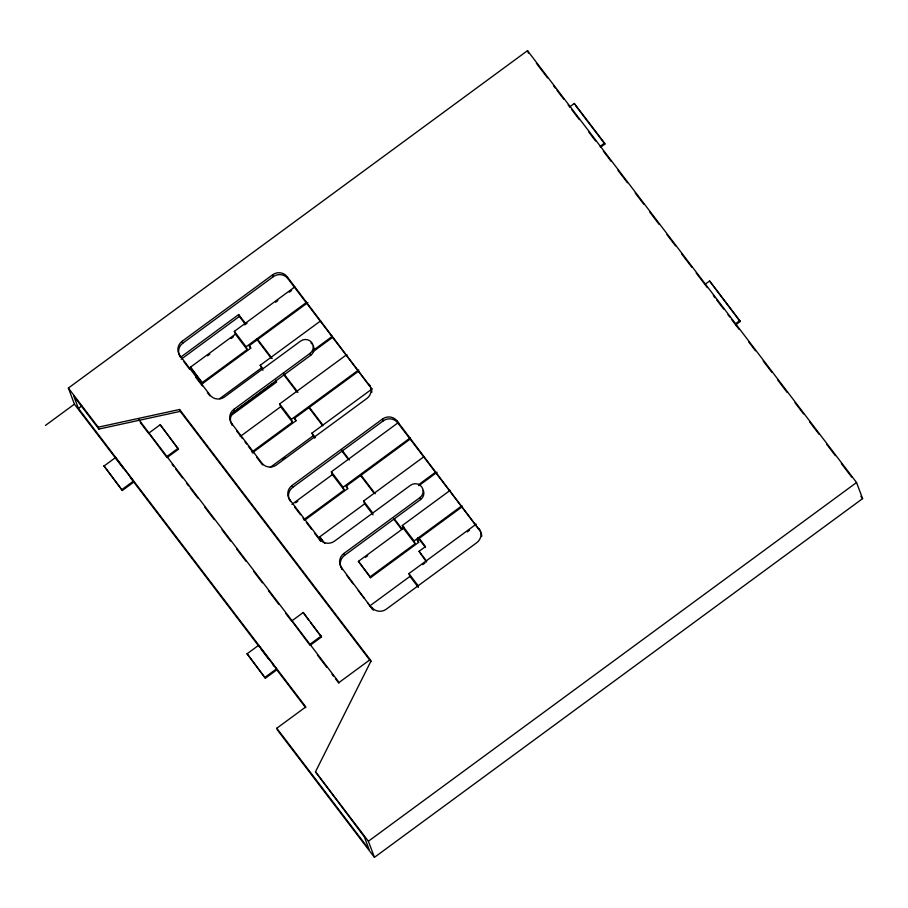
<?xml version="1.0" encoding="UTF-8"?>
<svg xmlns="http://www.w3.org/2000/svg" width="908" height="908" viewBox="0 0 908 908"><rect width="100%" height="100%" fill="white"/><g stroke="black" fill="none" stroke-linecap="round" stroke-linejoin="round"><path stroke-width="1.36" d="M276.792 728.239L369.034 849.298L364.38 836.938L315.485 771.811L371.088 660.876L179.568 409.497L98.189 427.191L68.372 388.056L527.514 50.655L856.55 482.523L862.6 498.628L374.436 857.345L277.496 730.111L276.792 728.239L305.814 706.912L78.417 408.452L73.775 396.092L98.893 429.064L180.272 411.369L370.941 661.614M45.4 425.477L74.422 404.162L68.372 388.056M78.417 408.452L81.845 405.933M180.578 357.343L179.875 355.471A10.408 10.067 -20.6 0 1 182.122 341.283L272.627 274.784A10.408 10.067 -20.6 0 1 287.11 276.668L369.817 386.172A10.408 10.067 -20.6 0 1 371.815 392.335M179.852 356.242A10.408 10.067 -20.6 0 1 182.826 343.156L273.331 276.656A10.408 10.067 -20.6 0 1 287.813 278.54L369.817 386.172M180.442 357.366L238.679 314.565L245.546 323.577M181.146 359.239L239.383 316.438L238.679 314.565M307.88 302.58L249.677 345.346L250.733 348.161L202.552 383.562L202.2 382.62L247.169 349.58L235.41 334.155L234.355 331.352L294.782 286.951M244.774 324.894L247.055 323.214M275.578 302.25L277.859 300.571M289.277 292.194L291.559 290.515M202.552 383.562L190.453 367.195L235.41 334.155M207.614 355.788L209.85 354.143M231.143 338.502L233.379 336.857M569.929 106.724L574.344 103.478L604.546 143.124L604.898 144.054L600.483 147.289M247.169 349.58L246.113 346.777L306.541 302.375M104.045 466.008L115.498 457.587L133.431 481.126L133.782 482.057L122.33 490.479L104.045 466.008L122.33 490.479M148.753 433.15L160.205 424.74L178.479 449.21L167.027 457.621L149.604 434.274M262.945 370.294L260.21 365.277L320.637 320.876M219.679 398.657L261.266 368.092M121.978 489.537L133.431 481.126M166.675 456.69L178.127 448.268M313.01 350.545L332.396 336.3M233.946 409.304L234.65 411.176A10.408 10.067 -20.6 0 0 232.403 425.353L231.699 423.48A10.408 10.067 -20.6 0 1 233.946 409.304L310.014 353.405A7.99 7.741 -20.6 0 0 311.739 342.52A7.99 7.741 -20.6 0 0 300.616 341.067L224.537 396.966A10.408 10.067 -20.6 0 1 210.054 395.082L179.875 355.471M313.192 351.612L332.589 337.356M234.65 411.176L310.718 355.278A7.99 7.741 -20.6 0 0 313.442 346.152M231.427 414.082L273.024 383.516M230.655 415.841L276.588 382.086L275.884 380.214M600.131 146.358L604.546 143.124M251.981 451.9L292.444 422.163L280.697 406.739L279.641 403.935L346.913 354.506M240.234 436.476L280.697 406.739M292.444 422.163L291.389 419.36L358.66 369.931M358.864 370.975L294.952 417.93L296.008 420.745L252.322 452.854M314.656 438.155L311.921 433.15L372.348 388.738M270.255 467.348L312.976 435.954M282.933 459.232L285.169 457.587M290.469 501.568L289.766 499.695A10.408 10.067 -20.6 0 1 292.013 485.519L382.518 419.008A10.408 10.067 -20.6 0 1 397 420.892L479.708 530.397A10.408 10.067 -20.6 0 1 481.705 536.56M289.743 500.467A10.408 10.067 -20.6 0 1 292.716 487.392L383.221 420.881A10.408 10.067 -20.6 0 1 397.704 422.765L479.708 530.397M303.692 519.762L344.155 490.036L332.407 474.612L331.352 471.797L398.612 422.368M291.933 504.349L332.407 474.612M295.633 502.816L297.881 501.171M344.155 490.036L343.099 487.221L410.371 437.792M410.564 438.836L346.663 485.803L347.719 488.606L305.145 519.887M373.075 514.836L364.675 503.815L363.62 501.012L424.047 456.611M323.43 542.201L319.718 536.855L364.675 503.815M418.701 484.6L435.806 472.035M418.883 485.655L437.134 472.239M705.175 284.227L709.579 280.981L739.782 320.626L740.134 321.557L735.73 324.792M343.826 553.539L344.529 555.412A10.408 10.067 -20.6 0 0 342.293 569.588L341.59 567.716A10.408 10.067 -20.6 0 1 343.826 553.539L419.905 497.641A7.99 7.741 -20.6 0 0 421.618 486.745A7.99 7.741 -20.6 0 0 410.495 485.292L334.428 541.191A10.408 10.067 -20.6 0 1 319.945 539.307L289.766 499.695M344.529 555.412L420.608 499.514A7.99 7.741 -20.6 0 0 423.321 490.377M462.149 506.8L417.635 539.5L418.69 542.314L370.521 577.715L370.169 576.773L415.126 543.733L403.379 528.308L402.323 525.505L450.209 490.309M403.958 527.105L401.824 528.683L394.095 518.536M370.521 577.715L358.422 561.348L403.379 528.308M365.493 557.353L367.729 555.707M247.101 653.771L258.553 645.35L276.475 668.89L276.827 669.82L265.374 678.242L247.101 653.771L265.374 678.242M303.249 612.503L291.797 620.913L310.082 645.384L321.534 636.973L303.249 612.503L308.731 620.164M415.126 543.733L414.071 540.93L461.956 505.733M426.51 562.029L419.065 551.326L425.489 546.605L418.917 537.979M735.378 323.861L739.782 320.626M265.022 677.3L276.475 668.89M309.73 644.453L321.182 636.031M418.361 587.419L409.962 576.398L408.906 573.595L476.178 524.166M422.742 564.628L425.023 562.949M467.245 531.918L469.527 530.238M369.499 606.135L409.962 576.398M369.897 659.81L339.07 682.475L138.81 419.632M374.436 857.345L368.387 841.239L856.55 482.523M575.536 105.521L604.898 144.054M740.134 321.557L709.579 280.981M536.356 63.208L547.524 77.872M553.539 85.761L555.253 88.019M556.979 90.278L563.845 99.301M568.147 104.931L569.861 107.189M571.586 109.448L579.315 119.595M588.77 132L595.637 141.024M603.377 151.171L611.107 161.318M617.985 170.341L627.428 182.746M635.169 192.905L643.761 204.175M649.776 212.075L659.219 224.48M666.96 234.627L675.552 245.909M681.567 253.797L691.873 267.327M696.175 272.968L707.343 287.632M713.359 295.52L715.073 297.779M716.787 300.037L723.665 309.06M727.966 314.701L729.68 316.949M731.394 319.207L739.135 329.354M748.578 341.76L755.456 350.783M763.185 360.93L771.777 372.212M777.793 380.111L787.247 392.517M794.977 402.664L803.569 413.935M809.584 421.834L819.039 434.24M826.768 444.387L835.36 455.668M841.375 463.557L851.693 477.097M860.886 496.37L862.6 498.628M417.986 537.695L425.375 547.399M417.01 540.112L418.69 542.314M402.323 525.505L414.071 540.93M257.577 339.354L272.173 358.512M283.33 373.165L297.926 392.324M309.083 406.977L322.828 425.001M341.714 449.8L349.444 459.936M360.601 474.589L375.197 493.748M419.065 551.326L426.647 561.269M239.383 316.438L245.398 324.326M256.555 338.979L271.151 358.138M284.034 375.038L296.916 391.938M308.936 407.715L322.669 425.75M341.556 450.538L348.434 459.561M360.453 475.338L374.187 493.362M393.936 519.285L401.665 529.432M249.053 345.959L250.733 348.161M234.355 331.352L246.113 346.777M260.21 365.277L262.73 368.591M311.921 433.15L315.28 437.554M363.62 501.012L372.859 513.134M294.34 418.543L296.008 420.745M346.039 486.404L347.719 488.606M279.641 403.935L291.389 419.36M331.352 471.797L343.099 487.221M408.906 573.595L418.134 585.717M358.422 561.348L370.169 576.773M190.453 367.195L202.2 382.62M319.718 536.855L324.758 543.472M231.699 423.48L261.879 463.103A10.408 10.067 -20.6 0 0 276.361 464.987L366.877 398.476A10.408 10.067 -20.6 0 0 369.113 384.3M341.59 567.716L372.473 609.2A10.408 10.067 -20.6 0 0 373.347 610.199M183.938 361.736L189.806 369.442M195.674 377.149L202.382 385.945M207.41 392.551L209.93 395.854M236.591 430.857L242.47 438.564M244.978 441.867L246.658 444.069M248.338 446.259L253.366 452.865M256.714 457.269L262.582 464.975M294.657 507.073L300.525 514.768M303.045 518.071L304.725 520.273M306.393 522.475L311.433 529.08M314.781 533.484L320.649 541.179L319.945 539.307M346.481 575.093L353.189 583.889M358.217 590.495L364.085 598.19M367.445 602.594L372.473 609.2M178.479 449.21L160.205 424.74M310.434 622.4L321.534 636.973M140.365 422.629L148.969 433.911M172.168 464.374L173.893 466.621M175.607 468.88L182.485 477.903M186.776 483.544L188.501 485.803M190.215 488.061L197.955 498.208M204.833 507.231L214.288 519.648M222.017 529.795L230.609 541.077M236.636 548.977L246.091 561.382M253.82 571.541L262.412 582.822M268.428 590.711L278.745 604.251M285.623 613.275L291.638 621.174M317.425 655.02L326.88 667.425M332.033 674.19L333.747 676.449M335.472 678.707L338.911 683.213M74.422 404.162L123.533 468.619M130.298 477.495L259.234 646.723M260.959 648.982L268.689 659.14M272.559 664.225L274.273 666.461M275.567 668.163L305.656 707.65M315.485 771.811L368.387 841.239M574.344 103.478L574.696 104.42M527.514 50.655L528.445 53.129M397 420.892L397.704 422.765M419.905 497.641L420.608 499.514M382.518 419.008L383.221 420.881M287.11 276.668L287.813 278.54M310.014 353.405L310.718 355.278M272.627 274.784L273.331 276.656M292.013 485.519L292.716 487.392M182.122 341.283L182.826 343.156M179.568 409.497L180.272 411.369M258.553 645.35L258.905 646.292M115.498 457.587L115.849 458.529M98.189 427.191L98.893 429.064M311.001 342.952A7.99 7.741 -20.6 0 1 312.443 344.393M479.004 528.524A10.408 10.067 -20.6 0 1 476.768 542.7L386.252 609.211A10.408 10.067 -20.6 0 1 371.769 607.327"/></g></svg>
